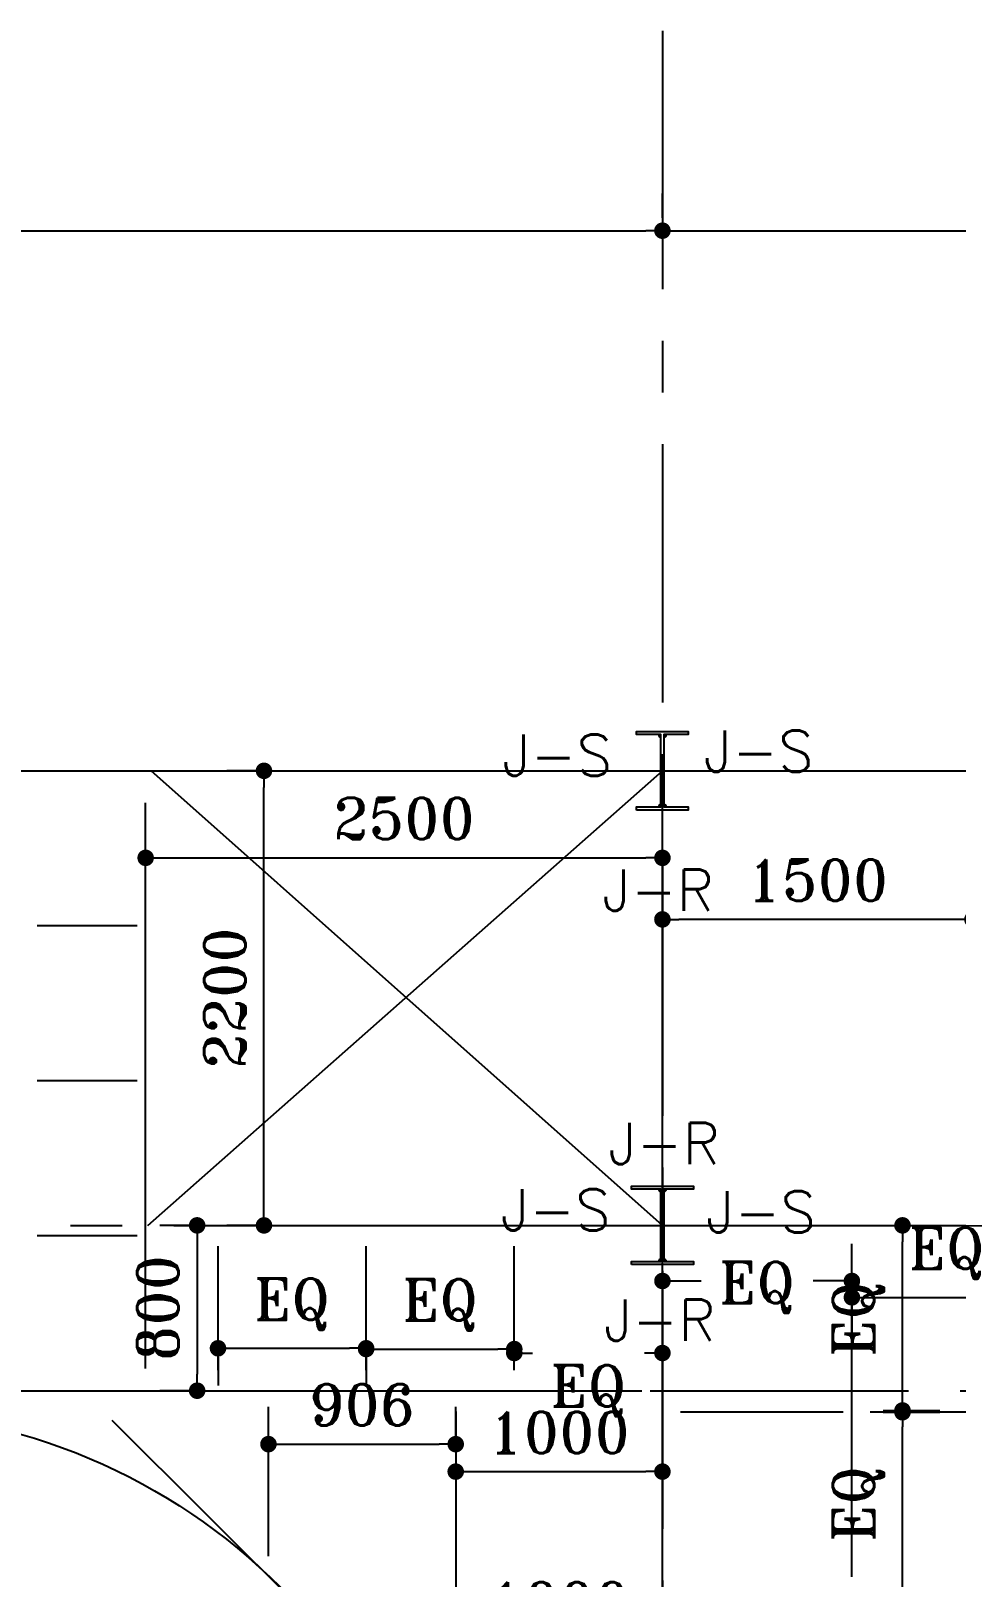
# Model space of a CAD drawing. Header units: inches. Extents: x 1387 to 2676, y -3554 to -2136.
# Drawn here: x 2638.56 to 2643.03, y -2572.26 to -2564.78 of the extents above; entities that cross this region are included whole.
import ezdxf
from ezdxf.enums import TextEntityAlignment as Align

# ---------------------------------------------------------------- set-up
doc = ezdxf.new("R2010")
doc.units = ezdxf.units.IN
doc.header["$MEASUREMENT"] = 0
doc.linetypes.add('CENTER', pattern=[2, 1.25, -0.25, 0.25, -0.25])
for name, color, linetype in [('3G', 3, 'Continuous'), ('AA-IPE300', 27, 'Continuous'), ('AA_CUT OUT', 250, 'Continuous'), ('AXE', 1, 'CENTER'), ('DIM', 8, 'Continuous'), ('MEMBER TEXT', 7, 'Continuous'), ('Pich', 2, 'Continuous'), ('UPN100', 1, 'Continuous'), ('wall', 4, 'Continuous')]:
    doc.layers.add(name, color=color, linetype=linetype)
doc.styles.add('ROMANS', font='ROMANS')
doc.styles.add('ROMANT', font='romant')
doc.dimstyles.new('1-100', dxfattribs={"dimtxt": 0.3, "dimasz": 0.08, "dimexe": 0.18, "dimexo": 0.0625, "dimgap": 0.09, "dimtad": 1, "dimdec": 0, "dimlfac": 1000, "dimdsep": 46, "dimtxsty": 'ROMANT', "dimblk": 'DOT', "dimcen": 0.09, "dimclrd": 1, "dimclre": 1, "dimclrt": 3, "dimadec": 0, "dimazin": 0, "dimtfac": 1, "dimtdec": 0, "dimtix": 1, "dimtofl": 0, "dimtmove": 2, "dimatfit": 3, "dimldrblk": 'DOT', "dimfxl": 1, "dimtolj": 1, "dimarcsym": 0})
doc.dimstyles.new('Copy of 1-100', dxfattribs={"dimtxt": 0.2, "dimasz": 0.08, "dimexe": 0.18, "dimexo": 0.0625, "dimgap": 0.09, "dimtad": 1, "dimdec": 0, "dimlfac": 1000, "dimdsep": 46, "dimtxsty": 'ROMANT', "dimblk": 'DOT', "dimcen": 0.09, "dimclrd": 1, "dimclre": 1, "dimclrt": 3, "dimadec": 0, "dimazin": 0, "dimtfac": 1, "dimtdec": 0, "dimtix": 1, "dimtofl": 0, "dimtmove": 2, "dimatfit": 3, "dimldrblk": 'DOT', "dimfxl": 1, "dimtolj": 1, "dimarcsym": 0})

# ---------------------------------------------------------------- blocks, each defined once
blk = doc.blocks.new('G$C48532B06')
at = {"layer": 'AA_CUT OUT', "color": 1}
blk.add_circle((-11900, 4000), 2900, dxfattribs=at)
blk = doc.blocks.new('DOT')
at = {"layer": 'DIM', "color": 0, "linetype": 'ByBlock'}
blk.add_line((-0.5, 0), (-1, 0), dxfattribs=at)
at = {"layer": 'DIM', "color": 0, "linetype": 'ByBlock', "const_width": 0.5}
blk.add_lwpolyline([(-0.25, 0, 1), (0.25, 0, 1)], format="xyb", close=True, dxfattribs=at)
blk = doc.blocks.new('*D2290')
at = {"layer": 'Defpoints', "color": 0, "transparency": 16777216}
for p in [(2639.1137, -2568.7797), (2641.6137, -2568.7797), (2641.6137, -2568.8516)]:
    blk.add_point(p, dxfattribs=at)
at = {"layer": 'Pich', "color": 1, "lineweight": -2, "transparency": 16777216}
for p, q in [((2639.1137, -2568.7172), (2639.1137, -2568.5997)), ((2641.6137, -2568.7891), (2641.6137, -2568.5997)), ((2639.1937, -2568.7797), (2641.5337, -2568.7797))]:
    blk.add_line(p, q, dxfattribs=at)
at = {"layer": 'Pich', "color": 1, "lineweight": -2, "transparency": 16777216, "xscale": 0.08, "yscale": 0.08, "zscale": 0.08, "rotation": 180}
blk.add_blockref('DOT', (2639.1137, -2568.7797), dxfattribs=at)
at = {"layer": 'Pich', "color": 1, "lineweight": -2, "transparency": 16777216, "xscale": 0.08, "yscale": 0.08, "zscale": 0.08}
blk.add_blockref('DOT', (2641.6137, -2568.7797), dxfattribs=at)
at = {"layer": 'Pich', "color": 3, "transparency": 16777216, "insert": (2640.3637, -2568.5897), "char_height": 0.2, "attachment_point": 5, "style": 'ROMANT'}
blk.add_mtext('\\A1;2500', dxfattribs=at)
blk = doc.blocks.new('_Dot')
at = {"layer": 'DIM', "color": 0, "lineweight": -2}
blk.add_line((-0.5, 0), (-1, 0), dxfattribs=at)
at = {"layer": 'DIM', "color": 0, "const_width": 0.5}
blk.add_lwpolyline([(-0.25, 0, 1), (0.25, 0, 1)], format="xyb", close=True, dxfattribs=at)
blk = doc.blocks.new('*D2291')
at = {"layer": 'Defpoints', "color": 0, "transparency": 16777216}
for p in [(2639.6861, -2568.3584), (2639.7751, -2568.3584), (2639.7751, -2570.5584)]:
    blk.add_point(p, dxfattribs=at)
at = {"layer": 'Pich', "color": 1, "lineweight": -2, "transparency": 16777216}
for p, q in [((2639.7126, -2568.3584), (2639.5061, -2568.3584)), ((2639.6861, -2570.4784), (2639.6861, -2568.4384)), ((2639.7126, -2570.5584), (2639.5061, -2570.5584))]:
    blk.add_line(p, q, dxfattribs=at)
at = {"layer": 'Pich', "color": 1, "lineweight": -2, "transparency": 16777216, "xscale": 0.08, "yscale": 0.08, "zscale": 0.08}
for p, rotation in [((2639.6861, -2568.3584), 90), ((2639.6861, -2570.5584), 270)]:
    blk.add_blockref('DOT', p, dxfattribs=dict(at, rotation=rotation))
at = {"layer": 'Pich', "color": 3, "transparency": 16777216, "insert": (2639.4961, -2569.4584), "char_height": 0.2, "attachment_point": 5, "rotation": 90, "style": 'ROMANT'}
blk.add_mtext('\\A1;2200', dxfattribs=at)
blk = doc.blocks.new('*D2292')
at = {"layer": 'Defpoints', "color": 0, "transparency": 16777216}
for p in [(2639.4105, -2570.5584), (2639.3627, -2571.3584), (2639.4105, -2571.3584)]:
    blk.add_point(p, dxfattribs=at)
at = {"layer": 'Pich', "color": 1, "lineweight": -2, "transparency": 16777216}
for p, q in [((2639.348, -2570.5584), (2639.1827, -2570.5584)), ((2639.3627, -2570.6384), (2639.3627, -2571.2784)), ((2639.348, -2571.3584), (2639.1827, -2571.3584))]:
    blk.add_line(p, q, dxfattribs=at)
at = {"layer": 'Pich', "color": 1, "lineweight": -2, "transparency": 16777216, "xscale": 0.08, "yscale": 0.08, "zscale": 0.08}
for p, rotation in [((2639.3627, -2570.5584), 90), ((2639.3627, -2571.3584), 270)]:
    blk.add_blockref('DOT', p, dxfattribs=dict(at, rotation=rotation))
at = {"layer": 'Pich', "color": 3, "transparency": 16777216, "insert": (2639.1727, -2570.9584), "char_height": 0.2, "attachment_point": 5, "rotation": 90, "style": 'ROMANT'}
blk.add_mtext('\\A1;800', dxfattribs=at)
blk = doc.blocks.new('*D2293')
at = {"layer": 'Defpoints', "color": 0, "transparency": 16777216}
for p in [(2639.4637, -2571.132), (2640.1803, -2571.132), (2640.1803, -2571.1532)]:
    blk.add_point(p, dxfattribs=at)
at = {"layer": 'Pich', "color": 1, "lineweight": -2, "transparency": 16777216}
for p, q in [((2639.4637, -2571.1945), (2639.4637, -2571.3332)), ((2639.5437, -2571.1532), (2640.1003, -2571.1532)), ((2640.1803, -2571.1945), (2640.1803, -2571.3332))]:
    blk.add_line(p, q, dxfattribs=at)
at = {"layer": 'Pich', "color": 1, "lineweight": -2, "transparency": 16777216, "xscale": 0.08, "yscale": 0.08, "zscale": 0.08, "rotation": 180}
blk.add_blockref('DOT', (2639.4637, -2571.1532), dxfattribs=at)
at = {"layer": 'Pich', "color": 1, "lineweight": -2, "transparency": 16777216, "xscale": 0.08, "yscale": 0.08, "zscale": 0.08}
blk.add_blockref('DOT', (2640.1803, -2571.1532), dxfattribs=at)
at = {"layer": 'Pich', "color": 3, "transparency": 16777216, "insert": (2639.822, -2570.9394), "char_height": 0.2, "attachment_point": 5, "style": 'ROMANT'}
blk.add_mtext('\\A1;EQ', dxfattribs=at)
blk = doc.blocks.new('*D2294')
at = {"layer": 'Defpoints', "color": 0, "transparency": 16777216}
for p in [(2640.897, -2571.1569), (2640.897, -2571.1569), (2640.1803, -2571.223)]:
    blk.add_point(p, dxfattribs=at)
at = {"layer": 'Pich', "color": 1, "lineweight": -2, "transparency": 16777216}
for p, q in [((2640.1803, -2571.1605), (2640.1803, -2570.9769)), ((2640.897, -2571.0944), (2640.897, -2570.9769)), ((2640.2603, -2571.1569), (2640.817, -2571.1569))]:
    blk.add_line(p, q, dxfattribs=at)
at = {"layer": 'Pich', "color": 1, "lineweight": -2, "transparency": 16777216, "xscale": 0.08, "yscale": 0.08, "zscale": 0.08, "rotation": 180}
blk.add_blockref('DOT', (2640.1803, -2571.1569), dxfattribs=at)
at = {"layer": 'Pich', "color": 1, "lineweight": -2, "transparency": 16777216, "xscale": 0.08, "yscale": 0.08, "zscale": 0.08}
blk.add_blockref('DOT', (2640.897, -2571.1569), dxfattribs=at)
at = {"layer": 'Pich', "color": 3, "transparency": 16777216, "insert": (2640.5387, -2570.943), "char_height": 0.2, "attachment_point": 5, "style": 'ROMANT'}
blk.add_mtext('\\A1;EQ', dxfattribs=at)
blk = doc.blocks.new('*D2295')
at = {"layer": 'Defpoints', "color": 0, "transparency": 16777216}
for p in [(2641.6137, -2571.1761), (2641.6137, -2571.1761), (2640.897, -2571.2487)]:
    blk.add_point(p, dxfattribs=at)
at = {"layer": 'Pich', "color": 1, "lineweight": -2, "transparency": 16777216}
for p, q in [((2640.897, -2571.1862), (2640.897, -2570.9961)), ((2641.6137, -2571.1136), (2641.6137, -2570.9961)), ((2640.977, -2571.1761), (2640.9844, -2571.1761)), ((2641.5337, -2571.1761), (2641.5263, -2571.1761))]:
    blk.add_line(p, q, dxfattribs=at)
at = {"layer": 'Pich', "color": 1, "lineweight": -2, "transparency": 16777216, "xscale": 0.08, "yscale": 0.08, "zscale": 0.08, "rotation": 180}
blk.add_blockref('DOT', (2640.897, -2571.1761), dxfattribs=at)
at = {"layer": 'Pich', "color": 1, "lineweight": -2, "transparency": 16777216, "xscale": 0.08, "yscale": 0.08, "zscale": 0.08}
blk.add_blockref('DOT', (2641.6137, -2571.1761), dxfattribs=at)
at = {"layer": 'Pich', "color": 3, "transparency": 16777216, "insert": (2641.2553, -2571.3583), "char_height": 0.2, "attachment_point": 5, "style": 'ROMANT'}
blk.add_mtext('\\A1;EQ', dxfattribs=at)
blk = doc.blocks.new('*D2296')
at = {"layer": 'Defpoints', "color": 0, "transparency": 16777216}
for p in [(2642.5303, -2570.8274), (2641.6137, -2570.8376), (2642.5303, -2570.8376)]:
    blk.add_point(p, dxfattribs=at)
at = {"layer": 'Pich', "color": 1, "lineweight": -2, "transparency": 16777216}
for p, q in [((2641.6137, -2570.7751), (2641.6137, -2570.6474)), ((2642.5303, -2570.7751), (2642.5303, -2570.6474)), ((2641.6937, -2570.8274), (2641.801, -2570.8274)), ((2642.4503, -2570.8274), (2642.343, -2570.8274))]:
    blk.add_line(p, q, dxfattribs=at)
at = {"layer": 'Pich', "color": 1, "lineweight": -2, "transparency": 16777216, "xscale": 0.08, "yscale": 0.08, "zscale": 0.08, "rotation": 180}
blk.add_blockref('DOT', (2641.6137, -2570.8274), dxfattribs=at)
at = {"layer": 'Pich', "color": 1, "lineweight": -2, "transparency": 16777216, "xscale": 0.08, "yscale": 0.08, "zscale": 0.08}
blk.add_blockref('DOT', (2642.5303, -2570.8274), dxfattribs=at)
at = {"layer": 'Pich', "color": 3, "transparency": 16777216, "insert": (2642.072, -2570.8582), "char_height": 0.2, "attachment_point": 5, "style": 'ROMANT'}
blk.add_mtext('\\A1;EQ', dxfattribs=at)
blk = doc.blocks.new('*D2297')
at = {"layer": 'Defpoints', "color": 0, "transparency": 16777216}
for p in [(2642.5303, -2570.8376), (2643.447, -2570.9066), (2643.447, -2570.9066)]:
    blk.add_point(p, dxfattribs=at)
at = {"layer": 'Pich', "color": 1, "lineweight": -2, "transparency": 16777216}
for p, q in [((2643.447, -2570.8441), (2643.447, -2570.7266)), ((2642.5303, -2570.9001), (2642.5303, -2571.0866)), ((2642.6103, -2570.9066), (2643.367, -2570.9066))]:
    blk.add_line(p, q, dxfattribs=at)
at = {"layer": 'Pich', "color": 1, "lineweight": -2, "transparency": 16777216, "xscale": 0.08, "yscale": 0.08, "zscale": 0.08, "rotation": 180}
blk.add_blockref('DOT', (2642.5303, -2570.9066), dxfattribs=at)
at = {"layer": 'Pich', "color": 1, "lineweight": -2, "transparency": 16777216, "xscale": 0.08, "yscale": 0.08, "zscale": 0.08}
blk.add_blockref('DOT', (2643.447, -2570.9066), dxfattribs=at)
at = {"layer": 'Pich', "color": 3, "transparency": 16777216, "insert": (2642.9887, -2570.6928), "char_height": 0.2, "attachment_point": 5, "style": 'ROMANT'}
blk.add_mtext('\\A1;EQ', dxfattribs=at)
blk = doc.blocks.new('*D2306')
at = {"layer": 'Defpoints', "color": 0, "transparency": 16777216}
for p in [(2639.7078, -2571.6586), (2640.6137, -2571.6171), (2640.6137, -2571.6586)]:
    blk.add_point(p, dxfattribs=at)
at = {"layer": 'Pich', "color": 1, "lineweight": -2, "transparency": 16777216}
for p, q in [((2639.7078, -2571.5961), (2639.7078, -2571.4371)), ((2640.6137, -2571.5961), (2640.6137, -2571.4371)), ((2639.7878, -2571.6171), (2640.5337, -2571.6171))]:
    blk.add_line(p, q, dxfattribs=at)
at = {"layer": 'Pich', "color": 1, "lineweight": -2, "transparency": 16777216, "xscale": 0.08, "yscale": 0.08, "zscale": 0.08, "rotation": 180}
blk.add_blockref('DOT', (2639.7078, -2571.6171), dxfattribs=at)
at = {"layer": 'Pich', "color": 1, "lineweight": -2, "transparency": 16777216, "xscale": 0.08, "yscale": 0.08, "zscale": 0.08}
blk.add_blockref('DOT', (2640.6137, -2571.6171), dxfattribs=at)
at = {"layer": 'Pich', "color": 3, "transparency": 16777216, "insert": (2640.1607, -2571.4271), "char_height": 0.2, "attachment_point": 5, "style": 'ROMANT'}
blk.add_mtext('\\A1;906', dxfattribs=at)
blk = doc.blocks.new('*D2307')
at = {"layer": 'Defpoints', "color": 0, "transparency": 16777216}
for p in [(2640.6137, -2571.6586), (2641.6137, -2571.75), (2641.6137, -2571.75)]:
    blk.add_point(p, dxfattribs=at)
at = {"layer": 'Pich', "color": 1, "lineweight": -2, "transparency": 16777216}
for p, q in [((2641.6137, -2571.6875), (2641.6137, -2571.57)), ((2640.6137, -2571.7211), (2640.6137, -2571.93)), ((2640.6937, -2571.75), (2641.5337, -2571.75))]:
    blk.add_line(p, q, dxfattribs=at)
at = {"layer": 'Pich', "color": 1, "lineweight": -2, "transparency": 16777216, "xscale": 0.08, "yscale": 0.08, "zscale": 0.08, "rotation": 180}
blk.add_blockref('DOT', (2640.6137, -2571.75), dxfattribs=at)
at = {"layer": 'Pich', "color": 1, "lineweight": -2, "transparency": 16777216, "xscale": 0.08, "yscale": 0.08, "zscale": 0.08}
blk.add_blockref('DOT', (2641.6137, -2571.75), dxfattribs=at)
at = {"layer": 'Pich', "color": 3, "transparency": 16777216, "insert": (2641.1137, -2571.56), "char_height": 0.2, "attachment_point": 5, "style": 'ROMANT'}
blk.add_mtext('\\A1;1000', dxfattribs=at)
blk = doc.blocks.new('*D2308')
at = {"layer": 'Defpoints', "color": 0, "transparency": 16777216}
for p in [(2640.6137, -2572.6247), (2641.6137, -2572.5744), (2641.6137, -2572.6247)]:
    blk.add_point(p, dxfattribs=at)
at = {"layer": 'Pich', "color": 1, "lineweight": -2, "transparency": 16777216}
for p, q in [((2640.6137, -2572.5622), (2640.6137, -2572.3944)), ((2641.6137, -2572.5622), (2641.6137, -2572.3944)), ((2640.6937, -2572.5744), (2641.5337, -2572.5744))]:
    blk.add_line(p, q, dxfattribs=at)
at = {"layer": 'Pich', "color": 1, "lineweight": -2, "transparency": 16777216, "xscale": 0.08, "yscale": 0.08, "zscale": 0.08, "rotation": 180}
blk.add_blockref('DOT', (2640.6137, -2572.5744), dxfattribs=at)
at = {"layer": 'Pich', "color": 1, "lineweight": -2, "transparency": 16777216, "xscale": 0.08, "yscale": 0.08, "zscale": 0.08}
blk.add_blockref('DOT', (2641.6137, -2572.5744), dxfattribs=at)
at = {"layer": 'Pich', "color": 3, "transparency": 16777216, "insert": (2641.1137, -2572.3844), "char_height": 0.2, "attachment_point": 5, "style": 'ROMANT'}
blk.add_mtext('\\A1;1000', dxfattribs=at)
blk = doc.blocks.new('*D2473')
at = {"layer": 'Defpoints', "color": 0, "transparency": 16777216}
for p in [(2641.6137, -2569.0776), (2641.6137, -2569.0776), (2643.1135, -2569.0776)]:
    blk.add_point(p, dxfattribs=at)
at = {"layer": 'Pich', "color": 1, "lineweight": -2, "transparency": 16777216}
for p, q in [((2641.6137, -2569.0151), (2641.6137, -2568.8976)), ((2643.1135, -2569.0151), (2643.1135, -2568.8976)), ((2643.0335, -2569.0776), (2641.6937, -2569.0776))]:
    blk.add_line(p, q, dxfattribs=at)
at = {"layer": 'Pich', "color": 1, "lineweight": -2, "transparency": 16777216, "xscale": 0.08, "yscale": 0.08, "zscale": 0.08, "rotation": 180}
blk.add_blockref('DOT', (2641.6137, -2569.0776), dxfattribs=at)
at = {"layer": 'Pich', "color": 1, "lineweight": -2, "transparency": 16777216, "xscale": 0.08, "yscale": 0.08, "zscale": 0.08}
blk.add_blockref('DOT', (2643.1135, -2569.0776), dxfattribs=at)
at = {"layer": 'Pich', "color": 3, "transparency": 16777216, "insert": (2642.3636, -2568.8876), "char_height": 0.2, "attachment_point": 5, "style": 'ROMANT'}
blk.add_mtext('\\A1;1500', dxfattribs=at)
blk = doc.blocks.new('*D2518')
at = {"layer": 'Defpoints', "color": 0, "transparency": 16777216}
for p in [(2641.6137, -2565.7444), (2641.6137, -2565.7444), (2633.6137, -2565.8776)]:
    blk.add_point(p, dxfattribs=at)
at = {"layer": 'wall', "color": 1, "lineweight": -2, "transparency": 16777216}
for p, q in [((2633.6137, -2565.8151), (2633.6137, -2565.5644)), ((2641.6137, -2565.6819), (2641.6137, -2565.5644)), ((2633.6937, -2565.7444), (2641.5337, -2565.7444))]:
    blk.add_line(p, q, dxfattribs=at)
at = {"layer": 'wall', "color": 1, "lineweight": -2, "transparency": 16777216, "xscale": 0.08, "yscale": 0.08, "zscale": 0.08, "rotation": 180}
blk.add_blockref('DOT', (2633.6137, -2565.7444), dxfattribs=at)
at = {"layer": 'wall', "color": 1, "lineweight": -2, "transparency": 16777216, "xscale": 0.08, "yscale": 0.08, "zscale": 0.08}
blk.add_blockref('DOT', (2641.6137, -2565.7444), dxfattribs=at)
at = {"layer": 'wall', "color": 3, "transparency": 16777216, "insert": (2637.6137, -2565.5044), "char_height": 0.3, "attachment_point": 5, "style": 'ROMANT'}
blk.add_mtext('\\A1;8000', dxfattribs=at)
blk = doc.blocks.new('*D2158')
at = {"layer": 'Defpoints', "color": 0, "transparency": 16777216}
for p in [(2641.6137, -2565.7444), (2647.1137, -2565.7444), (2647.1137, -2566.082)]:
    blk.add_point(p, dxfattribs=at)
at = {"layer": 'wall', "color": 1, "lineweight": -2, "transparency": 16777216}
for p, q in [((2641.6137, -2565.6819), (2641.6137, -2565.5644)), ((2647.1137, -2566.0195), (2647.1137, -2565.5644)), ((2641.6937, -2565.7444), (2647.0337, -2565.7444))]:
    blk.add_line(p, q, dxfattribs=at)
at = {"layer": 'wall', "color": 1, "lineweight": -2, "transparency": 16777216, "xscale": 0.08, "yscale": 0.08, "zscale": 0.08, "rotation": 180}
blk.add_blockref('DOT', (2641.6137, -2565.7444), dxfattribs=at)
at = {"layer": 'wall', "color": 1, "lineweight": -2, "transparency": 16777216, "xscale": 0.08, "yscale": 0.08, "zscale": 0.08}
blk.add_blockref('DOT', (2647.1137, -2565.7444), dxfattribs=at)
at = {"layer": 'wall', "color": 3, "transparency": 16777216, "insert": (2644.3637, -2565.5044), "char_height": 0.3, "attachment_point": 5, "style": 'ROMANT'}
blk.add_mtext('\\A1;5500', dxfattribs=at)
blk = doc.blocks.new('*D2604')
at = {"color": 1, "lineweight": -2, "transparency": 16777216}
for p, q in [((2642.6808, -2570.5583), (2642.955, -2570.5583)), ((2642.775, -2571.3828), (2642.775, -2570.6383)), ((2642.6808, -2571.4628), (2642.955, -2571.4628))]:
    blk.add_line(p, q, dxfattribs=at)
at = {"layer": 'Defpoints', "color": 0, "transparency": 16777216}
for p in [(2642.6183, -2570.5583), (2642.775, -2570.5583), (2642.6183, -2571.4628)]:
    blk.add_point(p, dxfattribs=at)
at = {"color": 1, "lineweight": -2, "transparency": 16777216, "xscale": 0.08, "yscale": 0.08, "zscale": 0.08}
for p, rotation in [((2642.775, -2570.5583), 90), ((2642.775, -2571.4628), 270)]:
    blk.add_blockref('DOT', p, dxfattribs=dict(at, rotation=rotation))
at = {"color": 3, "transparency": 16777216, "insert": (2642.5611, -2571.0105), "char_height": 0.2, "attachment_point": 5, "rotation": 90, "style": 'ROMANT'}
blk.add_mtext('\\A1;EQ', dxfattribs=at)
blk = doc.blocks.new('*D2605')
at = {"color": 1, "lineweight": -2, "transparency": 16777216}
for p, q in [((2642.6808, -2571.4539), (2642.955, -2571.4539)), ((2642.775, -2572.2783), (2642.775, -2571.5339)), ((2642.6808, -2572.3583), (2642.955, -2572.3583))]:
    blk.add_line(p, q, dxfattribs=at)
at = {"layer": 'Defpoints', "color": 0, "transparency": 16777216}
for p in [(2642.6183, -2571.4539), (2642.775, -2571.4539), (2642.6183, -2572.3583)]:
    blk.add_point(p, dxfattribs=at)
at = {"color": 1, "lineweight": -2, "transparency": 16777216, "xscale": 0.08, "yscale": 0.08, "zscale": 0.08}
for p, rotation in [((2642.775, -2571.4539), 90), ((2642.775, -2572.3583), 270)]:
    blk.add_blockref('DOT', p, dxfattribs=dict(at, rotation=rotation))
at = {"color": 3, "transparency": 16777216, "insert": (2642.5611, -2571.9061), "char_height": 0.2, "attachment_point": 5, "rotation": 90, "style": 'ROMANT'}
blk.add_mtext('\\A1;EQ', dxfattribs=at)

msp = doc.modelspace()

# ---------------------------------------------------------------- hatches: boundary and pattern name
for points in [[(2641.60618727, -2568.18341976), (2641.59471104, -2568.18341976, 0.4144144444), (2641.60618727, -2568.19490386)], [(2641.62118727, -2568.18341976), (2641.6326635, -2568.18341976, -0.4144144444), (2641.62118727, -2568.19490386)], [(2641.60618727, -2568.53345926), (2641.59471104, -2568.53345926, -0.4144144444), (2641.60618727, -2568.52197516)], [(2641.62118727, -2568.53345926), (2641.6326635, -2568.53345926, 0.4144144444), (2641.62118727, -2568.52197516)], [(2641.60618158, -2570.38331051), (2641.59470535, -2570.38331051, 0.4144144444), (2641.60618158, -2570.39479461)], [(2641.62118158, -2570.38331051), (2641.63265781, -2570.38331051, -0.4144144444), (2641.62118158, -2570.39479461)], [(2641.60618158, -2570.73335001), (2641.59470535, -2570.73335001, -0.4144144444), (2641.60618158, -2570.72186591)], [(2641.62118158, -2570.73335001), (2641.63265781, -2570.73335001, 0.4144144444), (2641.62118158, -2570.72186591)]]:
    msp.add_hatch(color=1).paths.add_polyline_path(points)

# ---------------------------------------------------------------- linework, layer by layer
at = {"layer": '3G'}
for points in [[(2641.48868727, -2568.54841976), (2641.48868727, -2568.53341976), (2641.60618727, -2568.53341976), (2641.60618727, -2568.18341976), (2641.48868727, -2568.18341976), (2641.48868727, -2568.16841976), (2641.73868727, -2568.16841976), (2641.73868727, -2568.18341976), (2641.62118727, -2568.18341976), (2641.62118727, -2568.53341976), (2641.73868727, -2568.53341976), (2641.73868727, -2568.54841976)], [(2641.46368158, -2570.74831051), (2641.46368158, -2570.73331051), (2641.60618158, -2570.73331051), (2641.60618158, -2570.38331051), (2641.46368158, -2570.38331051), (2641.46368158, -2570.36831051), (2641.76368158, -2570.36831051), (2641.76368158, -2570.38331051), (2641.62118158, -2570.38331051), (2641.62118158, -2570.73331051), (2641.76368158, -2570.73331051), (2641.76368158, -2570.74831051)]]:
    msp.add_lwpolyline(points, close=True, dxfattribs=at)
for centre, start, end in [((2641.60618727, -2568.18342763), 180.157926883, 270.157926883), ((2641.62118727, -2568.18342763), 269.842073117, 359.842073117), ((2641.62118727, -2568.18342763), 269.842073117, 359.842073117), ((2641.60618727, -2568.53345139), 89.842073117, 179.842073117), ((2641.60618727, -2568.53345139), 89.842073117, 179.842073117), ((2641.62118727, -2568.53345139), 0.157926883, 90.157926883), ((2641.62118727, -2568.53345139), 0.157926883, 90.157926883), ((2641.62118727, -2568.53345139), 0.157926883, 90.157926883), ((2641.60618158, -2570.38331838), 180.157926883, 270.157926883), ((2641.62118158, -2570.38331838), 269.842073117, 359.842073117), ((2641.62118158, -2570.38331838), 269.842073117, 359.842073117), ((2641.60618158, -2570.73334214), 89.842073117, 179.842073117), ((2641.60618158, -2570.73334214), 89.842073117, 179.842073117), ((2641.62118158, -2570.73334214), 0.157926883, 90.157926883), ((2641.62118158, -2570.73334214), 0.157926883, 90.157926883), ((2641.62118158, -2570.73334214), 0.157926883, 90.157926883)]:
    msp.add_arc(centre, 0.01147623, start, end, dxfattribs=at)
at = {"layer": 'AA-IPE300', "color": 3}
for p, q in [((2633.61366955, -2568.3584064), (2649.61366955, -2568.3584064)), ((2641.61366955, -2578.3584064), (2641.61366955, -2568.3584064)), ((2639.11368687, -2571.25164742), (2639.11368687, -2568.51266764)), ((2639.56366955, -2570.5584064), (2647.11011955, -2570.5584064)), ((2639.46366955, -2571.25844519), (2639.46366955, -2570.6584064)), ((2640.18032955, -2571.25844519), (2640.18032955, -2570.6584064)), ((2640.89698955, -2571.25844519), (2640.89698955, -2570.6584064)), ((2642.53032955, -2572.2584064), (2642.53032955, -2570.6584064)), ((2633.61366955, -2571.35844519), (2641.51366955, -2571.35844519)), ((2640.43604247, -2572.98217192), (2638.95211822, -2571.50276603)), ((2639.70776308, -2572.15885167), (2639.70776308, -2571.45844519)), ((2640.61366955, -2571.45844519), (2640.61366955, -2578.2584064)), ((2642.48751558, -2571.4627677), (2641.70168324, -2571.4627677)), ((2643.40417558, -2571.4627677), (2642.61834324, -2571.4627677))]:
    msp.add_line(p, q, dxfattribs=at)
at = {"layer": 'AA_CUT OUT', "color": 3}
for p, q in [((2639.12435251, -2570.55831141), (2641.61366955, -2568.3584064)), ((2641.61366955, -2570.5584064), (2639.13960661, -2568.3584064))]:
    msp.add_line(p, q, dxfattribs=at)
at = {"layer": 'AXE'}
for p, q in [((2641.61369652, -2564.77766617), (2641.6136603, -2578.79554687)), ((2629.2494451, -2568.3584064), (2652.52715755, -2568.3584064)), ((2629.2494451, -2570.55828668), (2652.52715755, -2570.55834533)), ((2627.55438706, -2571.35828668), (2652.52715755, -2571.35834533))]:
    msp.add_line(p, q, dxfattribs=at)
at = {"layer": 'UPN100', "color": 3}
for p, q in [((2639.0724895, -2569.1084258), (2638.58866955, -2569.1084258)), ((2639.0724895, -2569.8584258), (2638.58866955, -2569.8584258)), ((2639.0724895, -2570.6084258), (2638.58866955, -2570.6084258))]:
    msp.add_line(p, q, dxfattribs=at)

# ---------------------------------------------------------------- block references
at = {"layer": 'AA_CUT OUT', "color": 3, "xscale": 0.001, "yscale": 0.001, "zscale": 0.001}
msp.add_blockref('G$C48532B06', (2649.61366955, -2578.3584064), dxfattribs=at)

# ---------------------------------------------------------------- texts
at = {"layer": 'MEMBER TEXT', "color": 3, "ltscale": 2, "style": 'ROMANS'}
for s, p in [('J-S', (2641.10438667, -2568.28268198)), ('J-S', (2642.07923884, -2568.26346016)), ('J-R', (2641.59301184, -2568.93553688)), ('J-R', (2641.62135043, -2570.16245797)), ('J-S', (2641.09728667, -2570.48268198)), ('J-S', (2642.09030087, -2570.49242002)), ('J-R', (2641.60052387, -2571.01651186))]:
    msp.add_text(s, height=0.2, dxfattribs=at).set_placement(p, align=Align.MIDDLE)

# ---------------------------------------------------------------- dimensions: what is measured, and where the dimension line sits
for base, p1, p2, picture, middle in [((2642.77495723, -2570.55832036), (2642.61834324, -2571.4627677), (2642.61834551, -2570.55832036), '*D2604', (2642.5611477, -2571.01054403)), ((2642.77495497, -2571.45387401), (2642.61834098, -2572.35832135), (2642.61834326, -2571.45387401), '*D2605', (2642.56114545, -2571.90609768))]:
    dim = msp.add_linear_dim(base=base, p1=p1, p2=p2, angle=90, text='EQ', dimstyle='Copy of 1-100')
    dim.commit()
    dim.dimension.update_dxf_attribs({"geometry": picture, "text_midpoint": middle})
at = {"layer": 'Pich'}
for base, p1, p2, picture, middle in [((2639.68610302, -2568.3584064), (2639.77508073, -2570.5584064), (2639.77508073, -2568.3584064), '*D2291', (2639.49610302, -2569.4584064)), ((2639.36270135, -2571.35844519), (2639.41054204, -2570.5584064), (2639.41054204, -2571.35844519), '*D2292', (2639.17270135, -2570.9584258))]:
    dim = msp.add_linear_dim(base=base, p1=p1, p2=p2, angle=90, dimstyle='Copy of 1-100', dxfattribs=at)
    dim.commit()
    dim.dimension.update_dxf_attribs({"geometry": picture, "text_midpoint": middle})
for base, p1, p2, picture, middle in [((2641.61366955, -2568.77971444), (2639.11368687, -2568.77971444), (2641.61366955, -2568.8516276), '*D2290', (2640.36367821, -2568.58971444)), ((2641.61366955, -2569.07758193), (2643.11354512, -2569.07758193), (2641.61366955, -2569.07758193), '*D2473', (2642.36360734, -2568.88758193)), ((2640.61366955, -2571.61705643), (2639.70776308, -2571.65858068), (2640.61366955, -2571.65858068), '*D2306', (2640.16071631, -2571.42705643)), ((2641.61366955, -2571.75000534), (2640.61366955, -2571.65858068), (2641.61366955, -2571.75000534), '*D2307', (2641.11366955, -2571.56000534)), ((2641.61366955, -2572.57439285), (2640.61366955, -2572.62467765), (2641.61366955, -2572.62467765), '*D2308', (2641.11366955, -2572.38439285))]:
    dim = msp.add_linear_dim(base=base, p1=p1, p2=p2, dimstyle='Copy of 1-100', dxfattribs=at)
    dim.commit()
    dim.dimension.update_dxf_attribs({"geometry": picture, "text_midpoint": middle})
for base, p1, p2, picture, middle in [((2643.44698955, -2570.90661423), (2642.53032955, -2570.83764021), (2643.44698955, -2570.90661423), '*D2297', (2642.98865955, -2570.69280471)), ((2640.18032955, -2571.15319643), (2639.46366955, -2571.13202143), (2640.18032955, -2571.13202143), '*D2293', (2639.82199955, -2570.9393869)), ((2640.89698955, -2571.15685312), (2640.18032955, -2571.22299128), (2640.89698955, -2571.15685312), '*D2294', (2640.53865955, -2570.94304359))]:
    dim = msp.add_linear_dim(base=base, p1=p1, p2=p2, text='EQ', dimstyle='Copy of 1-100', dxfattribs=at)
    dim.commit()
    dim.dimension.update_dxf_attribs({"geometry": picture, "text_midpoint": middle})
for base, p1, p2, picture, middle in [((2642.53032955, -2570.82736418), (2641.61366955, -2570.83764021), (2642.53032955, -2570.83764021), '*D2296', (2642.07199955, -2570.85822863)), ((2641.61366955, -2571.17612098), (2640.89698955, -2571.24868135), (2641.61366955, -2571.17612098), '*D2295', (2641.25532862, -2571.35831886))]:
    dim = msp.add_linear_dim(base=base, p1=p1, p2=p2, text='EQ', dimstyle='Copy of 1-100', dxfattribs=at)
    dim.commit()
    dim.dimension.update_dxf_attribs({"geometry": picture, "text_midpoint": middle, "dimtype": 160})
at = {"layer": 'wall'}
for base, p1, p2, picture, middle in [((2641.61369368, -2565.74439246), (2633.61366314, -2565.87761001), (2641.61369368, -2565.74439246), '*D2518', (2637.61367841, -2565.50439246)), ((2647.11371991, -2565.74439246), (2641.61369368, -2565.74439246), (2647.11371991, -2566.08197574), '*D2158', (2644.3637068, -2565.50439246))]:
    dim = msp.add_linear_dim(base=base, p1=p1, p2=p2, dimstyle='1-100', dxfattribs=at)
    dim.commit()
    dim.dimension.update_dxf_attribs({"geometry": picture, "text_midpoint": middle})

doc.saveas('drawing.dxf')
